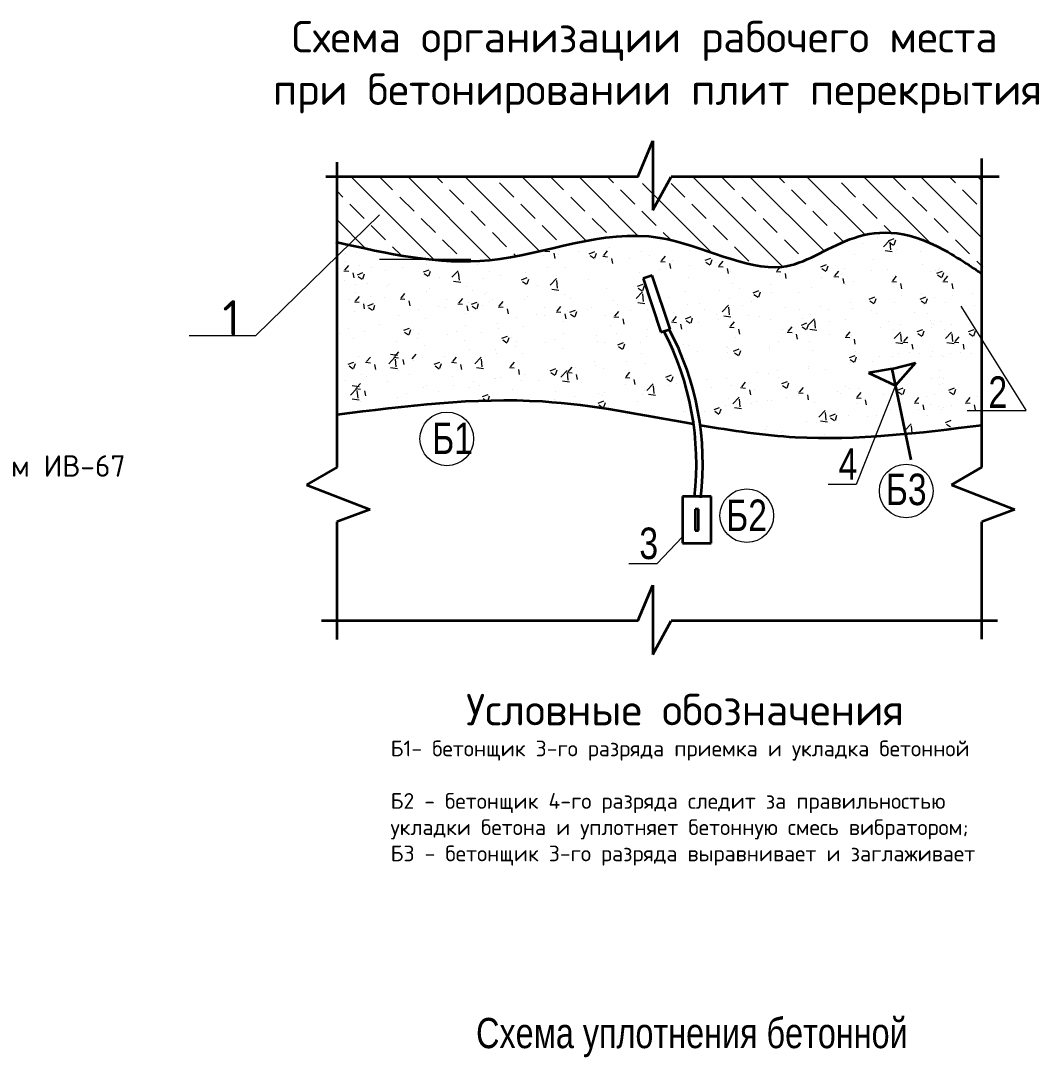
# Model space of a CAD drawing. Header units: millimetres. Extents: x 5763 to 12018931, y 39842 to 3600577.
# Drawn here: x 660380 to 700281, y 364434 to 405571 of the extents above; entities that cross this region are included whole.
import ezdxf

# ---------------------------------------------------------------- set-up
doc = ezdxf.new("R2010")
doc.units = ezdxf.units.MM
doc.layers.add('1serv', color=7, linetype='Continuous')
doc.layers.add('текст на ТК', color=7, linetype='Continuous', lineweight=20)
doc.styles.add('ISOCPEUR', font='isocpeur.ttf')
doc.styles.add('TXT0', font='txt', dxfattribs={"width": 0.8})

msp = doc.modelspace()

# ---------------------------------------------------------------- linework, layer by layer
at = {"color": 0, "lineweight": 35}
for p, q in [((684863.80486, 399375.98382), (685467.79881, 400797.63922)), ((685467.79881, 400797.63922), (685467.79881, 398051.40933)), ((672933.69137, 387858.26911), (672933.69137, 399953.98805)), ((698522.24885, 387858.26911), (698522.24885, 400103.76439)), ((684863.80486, 399375.98382), (672485.63276, 399375.98382)), ((685467.79881, 398051.40933), (686186.66246, 399375.98382)), ((699209.2028, 399375.98382), (686186.66246, 399375.98382)), ((685439.56407, 395455.71747), (685078.38377, 395335.31427)), ((685078.38377, 395335.31427), (685784.94453, 393215.80395)), ((686146.12484, 393336.20716), (685439.56407, 395455.71747)), ((685784.94453, 393215.80395), (686146.12484, 393336.20716)), ((694957.61462, 391754.401), (694016.54891, 391598.88782)), ((694957.61462, 391754.401), (695881.4415, 391991.74654)), ((695716.0543, 388150.00201), (694957.61462, 391754.401)), ((695881.4415, 391991.74654), (695097.56502, 391090.0592)), ((694016.54891, 391598.88782), (695097.56502, 391090.0592)), ((672933.69137, 387858.26911), (671721.72075, 387147.52377)), ((698522.24885, 387858.26911), (697310.27823, 387147.52377)), ((671721.72075, 387147.52377), (674244.26712, 386172.50102)), ((697310.27823, 387147.52377), (699832.8246, 386172.50102)), ((687782.84015, 386689.10589), (686640.94027, 386689.10589)), ((686640.94027, 386689.10589), (686640.94027, 384835.21141)), ((687782.84015, 384835.21141), (687782.84015, 386689.10589)), ((674244.26712, 386172.50102), (672930.0264, 385685.95484)), ((687279.26015, 386185.52589), (687144.52027, 386185.52589)), ((687144.52027, 386185.52589), (687144.52027, 385338.79141)), ((687279.26015, 385338.79141), (687279.26015, 386185.52589)), ((699832.8246, 386172.50102), (698518.58388, 385685.95484)), ((672933.69137, 381009.37097), (672933.69137, 385687.31165)), ((698522.24885, 381026.33464), (698522.24885, 385687.31165)), ((687144.52027, 385338.79141), (687279.26015, 385338.79141)), ((686640.94027, 384835.21141), (687782.84015, 384835.21141)), ((684863.80486, 381748.66029), (685467.79881, 383170.31569)), ((685467.79881, 383170.31569), (685467.79881, 380424.0858)), ((684863.80486, 381748.66029), (672313.57395, 381748.66029)), ((685467.79881, 380424.0858), (686186.66246, 381748.66029)), ((699145.35708, 381748.66029), (686186.66246, 381748.66029))]:
    msp.add_line(p, q, dxfattribs=at)
for centre, radius, start, end in [((676255.43113, 388015.66364), 11189.84499, 352.946197943, 28.313858796), ((675829.58857, 388002.66467), 11359.26477, 353.274594503, 27.543872054)]:
    msp.add_arc(centre, radius, start, end, dxfattribs=at)
for points, knots in [([(672882.38179, 396794.79794), (674922.66179, 396331.31977), (679227.37496, 395353.44392), (685048.7311, 398103.44397), (691420.31375, 394289.07967), (694040.3902, 398739.91849), (698463.69202, 395551.56313), (698522.24885, 395541.45999)], [0, 0, 0, 0, 3658.5913542953, 7719.1298982976, 10686.4797242927, 14551.0991077453, 15345.1369222005, 15345.1369222005, 15345.1369222005, 15345.1369222005]), ([(672933.69137, 389941.18868), (675655.01374, 390289.51241), (680399.01189, 390896.73451), (685082.85826, 389923.5389), (687082.27575, 389570.46368)], [0, 0, 0, 0, 32.4122202127, 56.5032332157, 56.5032332157, 56.5032332157, 56.5032332157]), ([(687342.87695, 389524.82584), (688597.54845, 389307.07639), (692302.90127, 388754.0836), (696047.07328, 389215.92739), (698522.24885, 389521.2404)], [57.5498371692, 57.5498371692, 57.5498371692, 57.5498371692, 72.6656349091, 102.1489744054, 102.1489744054, 102.1489744054, 102.1489744054])]:
    msp.add_open_spline(points, degree=3, knots=knots, dxfattribs=at)
at = {"layer": 'текст на ТК', "color": 0, "linetype": 'Continuous'}
for p, q in [((676781.89665, 396083.55006), (673489.46289, 399375.98382)), ((675138.54904, 398857.46751), (674620.03272, 399375.98382)), ((679052.1551, 396074.4303), (675750.60158, 399375.98382)), ((677117.04539, 399140.10984), (676881.17141, 399375.98382)), ((680967.23251, 396420.49158), (678011.74027, 399375.98382)), ((679943.46875, 398574.82517), (679378.18408, 399140.10984)), ((682814.97817, 396833.8846), (680272.87896, 399375.98382)), ((681921.9651, 398857.46751), (681403.44879, 399375.98382)), ((684869.4085, 397040.59296), (682534.01764, 399375.98382)), ((683900.46145, 399140.10984), (683664.58748, 399375.98382)), ((687780.67317, 396390.46698), (685056.09263, 399115.04753)), ((686726.88481, 398574.82517), (686186.66246, 399115.04753)), ((690624.37423, 395807.90461), (687056.29502, 399375.98382)), ((688705.38117, 398857.46751), (688186.86485, 399375.98382)), ((692274.55114, 396418.86639), (689317.43371, 399375.98382)), ((690683.87752, 399140.10984), (690448.00354, 399375.98382)), ((693884.31964, 397070.23658), (691578.5724, 399375.98382)), ((693510.30088, 398574.82517), (692945.01621, 399140.10984)), ((696439.07821, 396776.6167), (693839.71109, 399375.98382)), ((695488.79723, 398857.46751), (694970.28092, 399375.98382)), ((698559.50937, 396917.32422), (696100.84978, 399375.98382)), ((697467.29359, 399140.10984), (697231.41961, 399375.98382)), ((698559.50937, 399178.46291), (698361.98846, 399375.98382)), ((673160.05268, 398574.82517), (672933.69137, 398801.18649)), ((677964.9724, 398292.18284), (677399.68772, 398857.46751)), ((684748.38846, 398292.18284), (684183.10379, 398857.46751)), ((691531.80453, 398292.18284), (690966.51986, 398857.46751)), ((698315.22059, 398292.18284), (697749.93592, 398857.46751)), ((674007.97969, 397726.89816), (673442.69502, 398292.18284)), ((675986.47604, 398009.5405), (675421.19137, 398574.82517)), ((680791.39576, 397726.89816), (680226.11108, 398292.18284)), ((682769.89211, 398009.5405), (682204.60744, 398574.82517)), ((687574.81182, 397726.89816), (687009.52715, 398292.18284)), ((689553.30818, 398009.5405), (688988.0235, 398574.82517)), ((694358.22789, 397726.89816), (693792.94322, 398292.18284)), ((696336.72424, 398009.5405), (695771.43957, 398574.82517)), ((669712.92309, 393079.91911), (674611.15525, 397871.52118)), ((678812.8994, 397444.25583), (678247.61473, 398009.5405)), ((685596.31547, 397444.25583), (685031.0308, 398009.5405)), ((692379.73154, 397444.25583), (691814.44686, 398009.5405)), ((674067.26264, 396537.04538), (672933.69137, 397670.61665)), ((674855.9067, 396878.97116), (674290.62203, 397444.25583)), ((676834.40305, 397161.61349), (676269.11838, 397726.89816)), ((681639.32277, 396878.97116), (681074.03809, 397444.25583)), ((683617.81912, 397161.61349), (683052.53445, 397726.89816)), ((688422.73883, 396878.97116), (687857.45416, 397444.25583)), ((690401.23518, 397161.61349), (689835.95051, 397726.89816)), ((694926.95639, 397158.16967), (694640.87023, 397444.25583)), ((697184.65125, 397161.61349), (696619.36658, 397726.89816)), ((679660.82641, 396596.32882), (679095.54174, 397161.61349)), ((686157.53585, 396883.03544), (685878.95781, 397161.61349)), ((693038.39041, 396785.59696), (692662.37387, 397161.61349)), ((675473.19741, 396261.68045), (675138.54904, 396596.32882)), ((677682.33006, 396313.68648), (677117.04539, 396878.97116)), ((683739.23433, 396576.93668), (683739.23433, 396576.93668)), ((685758.76382, 396842.81278), (685758.76382, 396842.81278)), ((689270.66584, 396031.04415), (688705.38117, 396596.32882)), ((691249.16219, 396313.68648), (690683.87752, 396878.97116)), ((692979.80372, 396643.0069), (692979.80372, 396643.0069)), ((693780.32365, 396748.39735), (693780.32365, 396748.39735)), ((694378.80297, 396953.22088), (694378.80297, 396953.22088)), ((694612.57992, 396601.90839), (694861.64653, 396861.48932)), ((694819.92031, 396839.58252), (695043.82088, 396925.52989)), ((694850.44413, 396769.8032), (695009.50658, 396662.51422)), ((694911.90878, 396483.74113), (694876.57966, 396787.42906)), ((694991.40726, 396907.83953), (694991.40726, 396907.83953)), ((695038.5983, 396677.15357), (695103.43654, 396870.38977)), ((696085.82077, 396881.09885), (696085.82077, 396881.09885)), ((698032.57826, 396313.68648), (697467.29359, 396878.97116)), ((673264.64263, 396331.97604), (673264.64263, 396331.97604)), ((673722.4721, 396367.09054), (673722.4721, 396367.09054)), ((680034.80942, 396222.34582), (679943.46875, 396313.68648)), ((681119.2565, 396262.16934), (681119.2565, 396262.16934)), ((681178.39183, 396422.95805), (681369.52571, 396406.236)), ((681220.3503, 396449.51309), (681258.71973, 396495.24)), ((681583.61836, 396140.31469), (681546.64579, 396340.75734)), ((681727.63079, 396312.10405), (681727.63079, 396312.10405)), ((682528.15072, 396417.4945), (682528.15072, 396417.4945)), ((682826.2743, 396190.04732), (682826.2743, 396190.04732)), ((682941.98872, 396320.42046), (683165.88929, 396406.36784)), ((682972.52733, 396250.63856), (683131.58978, 396143.34959)), ((683160.68146, 396157.98322), (683225.5197, 396351.21941)), ((683471.99838, 396222.29348), (683663.13226, 396205.57143)), ((683513.96419, 396248.84798), (683668.12393, 396432.5684)), ((685012.98924, 396415.88754), (685012.98924, 396415.88754)), ((685316.25456, 396234.87715), (685316.25456, 396234.87715)), ((685807.57808, 396048.18286), (685961.73782, 396231.90328)), ((686931.45036, 396439.59153), (686931.45036, 396439.59153)), ((687537.5511, 396064.31723), (687761.45167, 396150.26461)), ((693471.31692, 396284.46293), (693471.31692, 396284.46293)), ((694677.1678, 396451.06107), (694961.56364, 396406.95295)), ((695113.1505, 396509.61721), (695113.1505, 396509.61721)), ((696070.19869, 396428.55912), (696070.19869, 396428.55912)), ((673024.24381, 395751.8022), (673024.24381, 395751.8022)), ((673245.79175, 395677.1634), (673399.95149, 395860.88382)), ((673251.49107, 396004.01205), (673251.49107, 396004.01205)), ((673824.76374, 395857.19265), (673824.76374, 395857.19265)), ((674282.00399, 395781.39532), (674282.00399, 395781.39532)), ((675521.23699, 395771.67986), (675521.23699, 395771.67986)), ((676501.22935, 395881.36704), (676501.22935, 395881.36704)), ((677974.50998, 396021.50656), (677964.9724, 396031.04415)), ((678497.0177, 395886.78577), (678497.0177, 395886.78577)), ((679708.10131, 396046.22795), (679708.10131, 396046.22795)), ((681283.24458, 395775.67393), (681283.24458, 395775.67393)), ((682013.5604, 395769.96867), (682013.5604, 395769.96867)), ((683148.11691, 396095.78073), (683148.11691, 396095.78073)), ((683674.42098, 396009.72287), (683674.42098, 396009.72287)), ((683877.2218, 395939.63448), (683840.24923, 396140.07713)), ((684533.2921, 396117.9253), (684533.2921, 396117.9253)), ((685765.60494, 396021.62891), (685956.73882, 396004.90686)), ((686170.82523, 395738.95427), (686133.85266, 395939.39692)), ((686240.3099, 396045.80327), (686240.3099, 396045.80327)), ((686929.14122, 395846.42207), (686929.14122, 395846.42207)), ((687568.08272, 395994.53754), (687727.14517, 395887.24856)), ((687756.23642, 395901.88448), (687821.07466, 396095.12068)), ((687947.32769, 395973.68125), (687947.32769, 395973.68125)), ((688059.21149, 395820.96433), (688250.34537, 395804.24229)), ((688101.19197, 395847.51774), (688255.35171, 396031.23816)), ((688464.42866, 395538.27406), (688427.45609, 395738.71671)), ((690394.80586, 395646.85263), (690523.78146, 395800.55976)), ((691361.36329, 395829.43721), (691361.36329, 395829.43721)), ((691810.45634, 396044.70873), (691810.45634, 396044.70873)), ((692133.11347, 395808.214), (692357.01404, 395894.16138)), ((692163.63812, 395738.43651), (692322.70056, 395631.14753)), ((692340.45403, 395788.3455), (692340.45403, 395788.3455)), ((692351.79139, 395645.78575), (692416.62963, 395839.02195)), ((693068.38109, 395757.31518), (693068.38109, 395757.31518)), ((694205.32636, 396108.45231), (694205.32636, 396108.45231)), ((696169.7106, 395912.49228), (696169.7106, 395912.49228)), ((698202.77756, 395912.49228), (698202.77756, 395912.49228)), ((698559.50937, 395786.75537), (698315.22059, 396031.04415)), ((673203.84045, 395650.60982), (673394.97433, 395633.88777)), ((673609.05448, 395367.99358), (673572.08192, 395568.43623)), ((673737.34721, 395489.31365), (673961.24778, 395575.26103)), ((673767.88748, 395419.53542), (673926.94993, 395312.24644)), ((673925.72624, 395574.47688), (673925.72624, 395574.47688)), ((673956.03982, 395326.87781), (674020.87805, 395520.11401)), ((674859.39577, 395656.21276), (674859.39577, 395656.21276)), ((676358.04662, 395605.16469), (676581.94719, 395691.11207)), ((676388.58606, 395535.38462), (676547.64851, 395428.09565)), ((676576.73929, 395442.72815), (676641.57753, 395635.96434)), ((676989.2694, 395366.99346), (676989.2694, 395366.99346)), ((677488.39656, 395390.9256), (677737.46318, 395650.50654)), ((677787.72259, 395272.76324), (677752.39347, 395576.45117)), ((677789.78933, 395472.3839), (677789.78933, 395472.3839)), ((678756.53103, 395340.10001), (678756.53103, 395340.10001)), ((679000.87294, 395631.82609), (679000.87294, 395631.82609)), ((679418.37225, 395455.56712), (679418.37225, 395455.56712)), ((680255.18188, 395289.05194), (680479.08245, 395374.99932)), ((680398.36461, 395565.25429), (680398.36461, 395565.25429)), ((681385.53182, 395074.81286), (681634.59843, 395334.39379)), ((684917.53767, 395581.58944), (684917.53767, 395581.58944)), ((685718.0576, 395686.97989), (685718.0576, 395686.97989)), ((686892.56639, 395375.08587), (686892.56639, 395375.08587)), ((688553.42696, 395614.84007), (688553.42696, 395614.84007)), ((690352.81805, 395620.29976), (690543.95193, 395603.57771)), ((690475.58171, 395468.23869), (690475.58171, 395468.23869)), ((690758.0321, 395337.59385), (690721.05953, 395538.0365)), ((692138.57758, 395381.78355), (692138.57758, 395381.78355)), ((692646.4246, 395419.63519), (692837.55848, 395402.91314)), ((692688.41975, 395446.18751), (692842.57949, 395629.90793)), ((692939.0975, 395487.174), (692939.0975, 395487.174)), ((693051.63553, 395136.91364), (693014.66296, 395337.35629)), ((694150.18112, 395646.61618), (694150.18112, 395646.61618)), ((694775.39889, 395685.19316), (694775.39889, 395685.19316)), ((694971.55159, 395406.33625), (694971.55159, 395406.33625)), ((694982.03364, 395245.52239), (695136.19338, 395429.24281)), ((695074.26653, 395445.11155), (695074.26653, 395445.11155)), ((696482.41668, 395613.07114), (696482.41668, 395613.07114)), ((696689.46232, 395649.82593), (696689.46232, 395649.82593)), ((696728.67584, 395552.11077), (696952.57641, 395638.05815)), ((696759.19351, 395482.33549), (696918.25596, 395375.04651)), ((696808.46585, 395685.19316), (696808.46585, 395685.19316)), ((696836.42392, 395726.44306), (696836.42392, 395726.44306)), ((696947.34636, 395389.68702), (697012.18459, 395582.92322)), ((697004.61855, 395406.33625), (697004.61855, 395406.33625)), ((697015.1006, 395245.52239), (697169.26034, 395429.24281)), ((697107.33349, 395445.11155), (697107.33349, 395445.11155)), ((673225.75866, 395267.47038), (673225.75866, 395267.47038)), ((673681.17667, 395100.34581), (673681.17667, 395100.34581)), ((674139.00614, 395135.46031), (674139.00614, 395135.46031)), ((674892.40144, 395016.37254), (674892.40144, 395016.37254)), ((674969.73992, 395101.11736), (674969.73992, 395101.11736)), ((676599.41923, 394944.25052), (676599.41923, 394944.25052)), ((677552.97704, 395240.10788), (677837.37288, 395195.99975)), ((678077.54118, 395021.57576), (678077.54118, 395021.57576)), ((680285.72131, 395219.27188), (680444.78376, 395111.9829)), ((680473.87455, 395126.6154), (680538.71278, 395319.8516)), ((680886.40465, 395050.88071), (680886.40465, 395050.88071)), ((681450.1123, 394923.99513), (681734.50814, 394879.887)), ((681684.85785, 394956.65049), (681649.52872, 395260.33842)), ((681686.92458, 395156.27116), (681686.92458, 395156.27116)), ((682898.00819, 395315.71334), (682898.00819, 395315.71334)), ((683635.53701, 394945.21721), (683635.53701, 394945.21721)), ((684850.74425, 395032.94871), (685074.64482, 395118.89609)), ((684881.27671, 394963.17085), (685040.33916, 394855.88187)), ((685069.42951, 394870.51667), (685134.26775, 395063.75286)), ((688610.70938, 395148.13188), (688610.70938, 395148.13188)), ((688907.96448, 394956.46527), (688907.96448, 394956.46527)), ((690119.0481, 395115.90745), (690119.0481, 395115.90745)), ((691771.57237, 394980.20307), (691771.57237, 394980.20307)), ((693106.67926, 395086.22944), (693106.67926, 395086.22944)), ((693432.43294, 395219.95727), (693432.43294, 395219.95727)), ((694940.03116, 395218.97062), (695131.16504, 395202.24857)), ((695345.23896, 394936.23344), (695308.26639, 395136.67608)), ((696973.09812, 395218.97062), (697164.232, 395202.24857)), ((697378.30592, 394936.23344), (697341.33336, 395136.67608)), ((673440.77785, 394520.17198), (673440.77785, 394520.17198)), ((673662.32579, 394445.53318), (673816.48553, 394629.2536)), ((673668.02511, 394772.38182), (673668.02511, 394772.38182)), ((674241.29778, 394625.56243), (674241.29778, 394625.56243)), ((674820.5118, 394591.7071), (674820.5118, 394591.7071)), ((675431.33957, 394534.42776), (675622.47345, 394517.70572)), ((675473.29821, 394560.98081), (675627.45794, 394744.70123)), ((675566.6366, 394586.83737), (675566.6366, 394586.83737)), ((676462.34538, 394816.86138), (676462.34538, 394816.86138)), ((677273.6544, 394514.71535), (677273.6544, 394514.71535)), ((677766.9121, 394360.31569), (677921.07183, 394544.03611)), ((678306.43703, 394872.1285), (678306.43703, 394872.1285)), ((678789.53669, 394700.2598), (678789.53669, 394700.2598)), ((678866.87517, 394785.00461), (678866.87517, 394785.00461)), ((679118.95713, 394503.9242), (679118.95713, 394503.9242)), ((680359.48064, 394500.74863), (680359.48064, 394500.74863)), ((680496.55449, 394628.13777), (680496.55449, 394628.13777)), ((681974.67643, 394705.46301), (681974.67643, 394705.46301)), ((682203.57229, 394556.01575), (682203.57229, 394556.01575)), ((684798.2814, 394545.52097), (685047.34802, 394805.1019)), ((684880.96472, 394507.91827), (684880.96472, 394507.91827)), ((685097.60796, 394427.35936), (685062.27883, 394731.04729)), ((686087.91507, 394585.19872), (686087.91507, 394585.19872)), ((686745.83705, 394828.02507), (686745.83705, 394828.02507)), ((688107.44455, 394851.07482), (688107.44455, 394851.07482)), ((688514.54299, 394550.33441), (688514.54299, 394550.33441)), ((689446.30663, 394776.84549), (689670.2072, 394862.79286)), ((690156.37657, 394775.48869), (690156.37657, 394775.48869)), ((691241.80693, 394766.12263), (691241.80693, 394766.12263)), ((694041.869, 394520.74226), (694265.76957, 394606.68963)), ((694260.53944, 394358.3192), (694325.37768, 394551.5554)), ((695328.48446, 394651.26894), (695328.48446, 394651.26894)), ((696074.93596, 394520.74226), (696298.83653, 394606.68963)), ((696129.00438, 394756.65938), (696129.00438, 394756.65938)), ((696293.60641, 394358.3192), (696358.44465, 394551.5554)), ((696650.57835, 394585.32027), (696650.57835, 394585.32027)), ((697361.55142, 394651.26894), (697361.55142, 394651.26894)), ((698162.07135, 394756.65938), (698162.07135, 394756.65938)), ((673620.37449, 394418.97959), (673811.50837, 394402.25754)), ((674025.58852, 394136.36336), (673988.61596, 394336.806)), ((674153.88125, 394257.68343), (674377.78182, 394343.6308)), ((674184.42152, 394187.90519), (674343.48397, 394080.61621)), ((674342.26028, 394342.84665), (674342.26028, 394342.84665)), ((674372.57386, 394095.24758), (674437.41209, 394288.48378)), ((675836.55048, 394251.7959), (675799.57792, 394452.23854)), ((676148.04326, 394105.77011), (676148.04326, 394105.77011)), ((676948.56318, 394211.16056), (676948.56318, 394211.16056)), ((677254.08481, 394183.8174), (677254.08481, 394183.8174)), ((677724.94613, 394333.76319), (677916.08001, 394317.04114)), ((678130.15392, 394051.11569), (678093.18135, 394251.55833)), ((678159.6468, 394370.60274), (678159.6468, 394370.60274)), ((678266.80215, 394317.69294), (678490.70272, 394403.64032)), ((678297.33544, 394247.91691), (678456.39789, 394140.62793)), ((678485.48735, 394155.2616), (678550.32559, 394348.49779)), ((678717.64705, 394275.59435), (678717.64705, 394275.59435)), ((678980.6722, 394442.59333), (678980.6722, 394442.59333)), ((679328.47483, 394218.31502), (679519.60871, 394201.59297)), ((679370.43346, 394244.86806), (679524.5932, 394428.58848)), ((679463.77186, 394270.72463), (679463.77186, 394270.72463)), ((679733.68574, 393935.68315), (679696.71317, 394136.12579)), ((681170.78965, 394198.6026), (681170.78965, 394198.6026)), ((681664.04735, 394044.20294), (681818.20709, 394227.92336)), ((682163.93741, 394001.5802), (682387.83798, 394087.52757)), ((682877.80745, 394126.48058), (682877.80745, 394126.48058)), ((683016.09239, 394187.81146), (683016.09239, 394187.81146)), ((683910.59008, 394483.89373), (683910.59008, 394483.89373)), ((684076.31153, 394320.36609), (684076.31153, 394320.36609)), ((684862.86237, 394394.6976), (685147.25821, 394350.58948)), ((684876.83146, 394425.75654), (684876.83146, 394425.75654)), ((685238.48662, 394105.86583), (685238.48662, 394105.86583)), ((686853.68242, 394310.58021), (686853.68242, 394310.58021)), ((687324.62568, 394339.64968), (687324.62568, 394339.64968)), ((687512.06227, 394125.90902), (687512.06227, 394125.90902)), ((688211.03099, 394016.22908), (688460.0976, 394275.81001)), ((688510.35806, 393898.06823), (688475.02894, 394201.75616)), ((689031.64348, 394267.52766), (689031.64348, 394267.52766)), ((689376.9346, 394446.01582), (689376.9346, 394446.01582)), ((690738.66128, 394195.40564), (690738.66128, 394195.40564)), ((691297.35144, 394120.56021), (691297.35144, 394120.56021)), ((692097.87136, 394225.95065), (692097.87136, 394225.95065)), ((692445.67907, 394123.28362), (692445.67907, 394123.28362)), ((693308.95498, 394385.39284), (693308.95498, 394385.39284)), ((693393.54897, 394155.45161), (693393.54897, 394155.45161)), ((694072.3875, 394450.9688), (694231.44994, 394343.67982)), ((695035.38256, 394380.60588), (695035.38256, 394380.60588)), ((696105.45446, 394450.9688), (696264.51691, 394343.67982)), ((696192.79671, 394287.27127), (696192.79671, 394287.27127)), ((697068.44952, 394380.60588), (697068.44952, 394380.60588)), ((697689.86439, 394245.77404), (700260.99567, 390108.75263)), ((698225.86367, 394287.27127), (698225.86367, 394287.27127)), ((673642.2927, 394035.84015), (673642.2927, 394035.84015)), ((675389.21248, 393863.71059), (675389.21248, 393863.71059)), ((676423.46141, 393752.35571), (676423.46141, 393752.35571)), ((678038.65721, 393957.0701), (678038.65721, 393957.0701)), ((680045.17851, 393789.65736), (680045.17851, 393789.65736)), ((680845.69844, 393895.04781), (680845.69844, 393895.04781)), ((681151.22006, 393867.70465), (681151.22006, 393867.70465)), ((681622.08138, 394017.65044), (681813.21526, 394000.9284)), ((682027.28917, 393735.00294), (681990.3166, 393935.44558)), ((682056.78205, 394054.48999), (682056.78205, 394054.48999)), ((682194.47069, 393931.80416), (682353.53314, 393824.51519)), ((682382.6226, 393839.14885), (682447.46084, 394032.38505)), ((683596.65304, 393880.71155), (683596.65304, 393880.71155)), ((683915.68794, 393816.98587), (684106.82182, 393800.26382)), ((683957.66124, 393843.53782), (684111.82098, 394027.25824)), ((684320.8926, 393534.32273), (684283.92004, 393734.76538)), ((684584.82525, 394054.35856), (684584.82525, 394054.35856)), ((686251.27513, 393642.87271), (686405.43487, 393826.59313)), ((686291.84305, 393982.23654), (686291.84305, 393982.23654)), ((686759.49978, 393745.47697), (686983.40035, 393831.42434)), ((686790.02609, 393675.70314), (686949.08854, 393568.41416)), ((686978.17757, 393583.05012), (687043.01581, 393776.28631)), ((687998.86084, 393910.11451), (687998.86084, 393910.11451)), ((688066.73834, 393695.24192), (688066.73834, 393695.24192)), ((688275.61244, 393865.40008), (688560.00828, 393821.29195)), ((689277.82195, 393854.68411), (689277.82195, 393854.68411)), ((689705.87864, 393837.99249), (689705.87864, 393837.99249)), ((690117.4926, 393710.98302), (690117.4926, 393710.98302)), ((691412.89644, 393765.87047), (691412.89644, 393765.87047)), ((691623.78057, 393486.93719), (691872.84719, 393746.51813)), ((691732.6884, 393915.69741), (691732.6884, 393915.69741)), ((693119.91424, 393693.74845), (693119.91424, 393693.74845)), ((694152.69687, 394051.16159), (694152.69687, 394051.16159)), ((694327.92438, 393967.16446), (694327.92438, 393967.16446)), ((695859.71467, 393979.03957), (695859.71467, 393979.03957)), ((696360.99134, 393967.16446), (696360.99134, 393967.16446)), ((697892.78163, 393979.03957), (697892.78163, 393979.03957)), ((673400.07164, 393364.33908), (673400.07164, 393364.33908)), ((674611.15525, 393523.78126), (674611.15525, 393523.78126)), ((675579.99531, 393286.32443), (675803.89588, 393372.2718)), ((675798.68044, 393123.89378), (675863.51868, 393317.12998)), ((675963.23252, 393318.80966), (675963.23252, 393318.80966)), ((678020.31003, 393481.70134), (678020.31003, 393481.70134)), ((679286.34773, 393547.59784), (679286.34773, 393547.59784)), ((679337.95014, 393375.25549), (679337.95014, 393375.25549)), ((680320.59667, 393436.24297), (680320.59667, 393436.24297)), ((681935.79246, 393640.95735), (681935.79246, 393640.95735)), ((683782.31761, 393485.6954), (683782.31761, 393485.6954)), ((685246.68893, 393323.97538), (685246.68893, 393323.97538)), ((686209.2945, 393616.3213), (686400.42838, 393599.59925)), ((686614.49604, 393333.64252), (686577.52347, 393534.08517)), ((687266.21841, 393589.85148), (687266.21841, 393589.85148)), ((688475.65902, 393485.82875), (688475.65902, 393485.82875)), ((688502.90105, 393415.65673), (688694.03493, 393398.93468)), ((688544.88902, 393442.20759), (688699.04876, 393625.92801)), ((688908.09947, 393132.96231), (688871.1269, 393333.40496)), ((690598.17972, 393326.95085), (690598.17972, 393326.95085)), ((690838.50291, 393241.54247), (690992.66265, 393425.26289)), ((691355.06216, 393489.37374), (691578.96273, 393575.32112)), ((691385.58148, 393419.60211), (691544.64393, 393312.31314)), ((691573.73253, 393326.95138), (691638.57077, 393520.18758)), ((691688.36251, 393336.10255), (691972.75835, 393291.99443)), ((691923.10817, 393368.7771), (691887.77905, 393672.46503)), ((692463.05205, 393647.05766), (692463.05205, 393647.05766)), ((694487.25832, 393390.04559), (694487.25832, 393390.04559)), ((694826.93204, 393621.62642), (694826.93204, 393621.62642)), ((694996.49859, 393316.10022), (694996.49859, 393316.10022)), ((695287.77824, 393495.43604), (695287.77824, 393495.43604)), ((695950.62453, 393233.27051), (696174.5251, 393319.21789)), ((696169.2875, 393070.85265), (696234.12574, 393264.08885)), ((696498.86186, 393654.87822), (696498.86186, 393654.87822)), ((696520.32528, 393390.04559), (696520.32528, 393390.04559)), ((696533.94983, 393549.5044), (696533.94983, 393549.5044)), ((696611.69438, 393520.81461), (696611.69438, 393520.81461)), ((696859.999, 393621.62642), (696859.999, 393621.62642)), ((697029.56555, 393316.10022), (697029.56555, 393316.10022)), ((697320.84521, 393495.43604), (697320.84521, 393495.43604)), ((697983.69149, 393233.27051), (698207.59206, 393319.21789)), ((698202.35446, 393070.85265), (698267.1927, 393264.08885)), ((667059.65946, 393079.91911), (669712.92309, 393079.91911)), ((673031.83839, 393146.94096), (673031.83839, 393146.94096)), ((673603.40873, 392971.33449), (673603.40873, 392971.33449)), ((674006.98162, 393227.49103), (674006.98162, 393227.49103)), ((675610.52942, 393216.55022), (675769.59187, 393109.26125)), ((676107.33704, 392949.93721), (676107.33704, 392949.93721)), ((676155.4377, 393161.59453), (676155.4377, 393161.59453)), ((677318.42066, 393109.37939), (677318.42066, 393109.37939)), ((677670.25031, 393246.68764), (677670.25031, 393246.68764)), ((677999.77324, 392892.56444), (677999.77324, 392892.56444)), ((678678.76308, 393211.08869), (678678.76308, 393211.08869)), ((679477.13056, 392970.21168), (679701.03113, 393056.15906)), ((679507.66468, 392900.43748), (679666.72713, 392793.1485)), ((679695.81569, 392807.78103), (679760.65393, 393001.01723)), ((679860.36777, 393002.69691), (679860.36777, 393002.69691)), ((681567.38557, 392930.57489), (681567.38557, 392930.57489)), ((681917.44528, 393165.58859), (681917.44528, 393165.58859)), ((683235.08539, 393059.14274), (683235.08539, 393059.14274)), ((683274.40337, 392858.45287), (683274.40337, 392858.45287)), ((684035.60532, 393164.53319), (684035.60532, 393164.53319)), ((685199.60265, 393041.36016), (685199.60265, 393041.36016)), ((686814.79845, 393246.07455), (686814.79845, 393246.07455)), ((688733.30739, 393006.84404), (688733.30739, 393006.84404)), ((690456.12529, 392859.33686), (690456.12529, 392859.33686)), ((690796.50761, 393214.99216), (690987.64149, 393198.27011)), ((691201.7029, 392932.2821), (691164.73034, 393132.72475)), ((691256.64522, 392964.72731), (691256.64522, 392964.72731)), ((692467.72883, 393124.16949), (692467.72883, 393124.16949)), ((693090.11416, 393014.32758), (693281.24804, 392997.60554)), ((693132.1168, 393040.87735), (693286.27654, 393224.59777)), ((693354.665, 393090.94595), (693354.665, 393090.94595)), ((693495.30634, 392731.60189), (693458.33377, 392932.04454)), ((695036.53016, 392957.64531), (695285.59677, 393217.22624)), ((695335.85828, 392839.48597), (695300.52916, 393143.1739)), ((695425.73069, 392840.21224), (695579.89043, 393023.93266)), ((695981.13687, 393163.50109), (696140.19932, 393056.21211)), ((697069.59712, 392957.64531), (697318.66374, 393217.22624)), ((697368.92525, 392839.48597), (697333.59612, 393143.1739)), ((697458.79766, 392840.21224), (697612.95739, 393023.93266)), ((698014.20384, 393163.50109), (698173.26629, 393056.21211)), ((675306.81712, 392844.54676), (675306.81712, 392844.54676)), ((676384.57744, 392687.85005), (676384.57744, 392687.85005)), ((678187.70062, 392525.37497), (678187.70062, 392525.37497)), ((679203.95237, 392528.43401), (679203.95237, 392528.43401)), ((680004.4723, 392633.82446), (680004.4723, 392633.82446)), ((680052.57295, 392845.48178), (680052.57295, 392845.48178)), ((681215.55591, 392793.26664), (681215.55591, 392793.26664)), ((681896.90849, 392576.45169), (681896.90849, 392576.45169)), ((683557.76907, 392816.20589), (683557.76907, 392816.20589)), ((684072.69294, 392714.10845), (684296.59351, 392800.05583)), ((684103.22007, 392644.33645), (684262.28252, 392537.04747)), ((684291.37066, 392551.6823), (684356.2089, 392744.9185)), ((684981.42116, 392786.33084), (684981.42116, 392786.33084)), ((686688.43896, 392714.20882), (686688.43896, 392714.20882)), ((686868.43507, 392686.73723), (686868.43507, 392686.73723)), ((688395.45676, 392642.0868), (688395.45676, 392642.0868)), ((688436.59581, 392593.46076), (688436.59581, 392593.46076)), ((688668.25531, 392458.00522), (688892.15588, 392543.9526)), ((688886.92562, 392295.58357), (688951.76386, 392488.81976)), ((690078.60863, 392646.47736), (690078.60863, 392646.47736)), ((690102.47456, 392569.96478), (690102.47456, 392569.96478)), ((691693.80443, 392851.19175), (691693.80443, 392851.19175)), ((691809.49236, 392497.84275), (691809.49236, 392497.84275)), ((695101.11259, 392806.80503), (695385.50843, 392762.6969)), ((695383.72072, 392813.66301), (695574.8546, 392796.94096)), ((695788.90977, 392530.92169), (695751.9372, 392731.36433)), ((696572.81041, 392456.30894), (696572.81041, 392456.30894)), ((697134.17955, 392806.80503), (697418.57539, 392762.6969)), ((697416.78768, 392813.66301), (697607.92156, 392796.94096)), ((697821.97673, 392530.92169), (697785.00417, 392731.36433)), ((673769.92911, 392262.55791), (673769.92911, 392262.55791)), ((674106.02284, 392040.22302), (674260.18258, 392223.94344)), ((674982.23869, 391959.84166), (675231.3053, 392219.42259)), ((675048.55694, 392338.33414), (675332.95278, 392294.22601)), ((675184.95128, 392214.33656), (675376.08515, 392197.61451)), ((675225.38533, 392146.58303), (675225.38533, 392146.58303)), ((675226.90274, 392240.88814), (675381.06247, 392424.60856)), ((675281.56346, 391841.68646), (675246.23433, 392145.37439)), ((675590.14968, 391931.73182), (675553.17711, 392132.17446)), ((675916.99526, 392155.67065), (676071.155, 392339.39107)), ((675973.33928, 392103.11573), (675973.33928, 392103.11573)), ((676322.8283, 392205.26816), (676322.8283, 392205.26816)), ((677184.42289, 392262.55791), (677184.42289, 392262.55791)), ((677520.51663, 392040.22302), (677674.67636, 392223.94344)), ((678396.73247, 391959.84166), (678645.79909, 392219.42259)), ((678639.87911, 392146.58303), (678639.87911, 392146.58303)), ((678696.05724, 391841.68646), (678660.72811, 392145.37439)), ((679241.55515, 392362.63636), (679241.55515, 392362.63636)), ((680281.7127, 392371.7373), (680281.7127, 392371.7373)), ((683138.69041, 392046.52361), (683138.69041, 392046.52361)), ((684405.46279, 392062.75203), (684405.46279, 392062.75203)), ((685003.56274, 392366.63042), (685003.56274, 392366.63042)), ((686775.91448, 392181.56889), (686775.91448, 392181.56889)), ((687225.5122, 392434.01858), (687225.5122, 392434.01858)), ((688436.77505, 392421.32309), (688436.77505, 392421.32309)), ((688698.77547, 392388.23542), (688857.83791, 392280.94645)), ((693263.81768, 392201.90199), (693487.71826, 392287.84937)), ((693294.33086, 392132.1344), (693453.39331, 392024.84542)), ((693482.48059, 392039.48484), (693547.31883, 392232.72103)), ((693516.51015, 392425.72073), (693516.51015, 392425.72073)), ((693646.03217, 392128.82224), (693646.03217, 392128.82224)), ((694195.89986, 392059.19519), (694195.89986, 392059.19519)), ((694446.5521, 392234.21269), (694446.5521, 392234.21269)), ((694957.61462, 392251.59456), (694957.61462, 392251.59456)), ((695223.52795, 392353.59871), (695223.52795, 392353.59871)), ((695657.63572, 392393.65487), (695657.63572, 392393.65487)), ((696060.77219, 392379.30199), (696060.77219, 392379.30199)), ((696479.61907, 392234.21269), (696479.61907, 392234.21269)), ((696930.54575, 392281.47669), (696930.54575, 392281.47669)), ((696990.68158, 392251.59456), (696990.68158, 392251.59456)), ((697256.59491, 392353.59871), (697256.59491, 392353.59871)), ((697690.70268, 392393.65487), (697690.70268, 392393.65487)), ((698093.83916, 392379.30199), (698093.83916, 392379.30199)), ((673375.82994, 391938.84316), (673599.73051, 392024.79054)), ((673406.36488, 391869.07079), (673565.42733, 391761.78181)), ((673564.52476, 391906.82883), (673564.52476, 391906.82883)), ((673594.515, 391776.41321), (673659.35324, 391969.64941)), ((674064.06405, 392013.67198), (674255.19793, 391996.94994)), ((674469.25933, 391731.05161), (674432.28676, 391931.49425)), ((675046.81323, 391809.03661), (675331.20907, 391764.92848)), ((675363.82274, 391702.11444), (675363.82274, 391702.11444)), ((676790.32372, 391938.84316), (677014.22429, 392024.79054)), ((676820.85866, 391869.07079), (676979.92111, 391761.78181)), ((676979.01854, 391906.82883), (676979.01854, 391906.82883)), ((677009.00878, 391776.41321), (677073.84702, 391969.64941)), ((677478.55783, 392013.67198), (677669.69171, 391996.94994)), ((677883.75311, 391731.05161), (677846.78055, 391931.49425)), ((678461.30701, 391809.03661), (678745.70285, 391764.92848)), ((679772.16439, 391813.00741), (679963.29827, 391796.28536)), ((679814.13052, 391839.55791), (679968.29025, 392023.27833)), ((680177.35655, 391530.3714), (680140.38398, 391730.81404)), ((681273.81808, 391726.4168), (681273.81808, 391726.4168)), ((681385.88609, 391682.73994), (681609.78666, 391768.68731)), ((681604.56375, 391520.31448), (681669.40199, 391713.55068)), ((681809.48206, 391430.54977), (682058.54867, 391690.13071)), ((682107.74441, 391638.89279), (682261.90414, 391822.61321)), ((682393.85925, 391797.9194), (682393.85925, 391797.9194)), ((683194.37918, 391903.30985), (683194.37918, 391903.30985)), ((683518.8851, 391751.70023), (683518.8851, 391751.70023)), ((684401.3583, 391438.22767), (684555.51803, 391621.94809)), ((685160.71868, 391976.8545), (685160.71868, 391976.8545)), ((690415.41908, 391703.50396), (690415.41908, 391703.50396)), ((691626.50269, 391862.94614), (691626.50269, 391862.94614)), ((691654.92046, 391786.68608), (691654.92046, 391786.68608)), ((692331.02753, 391739.08838), (692331.02753, 391739.08838)), ((693315.78103, 392026.44028), (693315.78103, 392026.44028)), ((696826.99742, 391677.18594), (696826.99742, 391677.18594)), ((673255.05463, 391280.42154), (673255.05463, 391280.42154)), ((673884.5545, 391521.66668), (673884.5545, 391521.66668)), ((674116.15418, 391440.78737), (674116.15418, 391440.78737)), ((674948.23245, 391267.21067), (674948.23245, 391267.21067)), ((675823.63016, 391512.90939), (675823.63016, 391512.90939)), ((677530.64796, 391440.78737), (677530.64796, 391440.78737)), ((678362.72623, 391267.21067), (678362.72623, 391267.21067)), ((679163.24616, 391372.60112), (679163.24616, 391372.60112)), ((679237.66576, 391368.66534), (679237.66576, 391368.66534)), ((679408.94575, 391406.30999), (679408.94575, 391406.30999)), ((680242.82873, 391307.23164), (680242.82873, 391307.23164)), ((680374.32977, 391532.0433), (680374.32977, 391532.0433)), ((680944.68355, 391296.54332), (680944.68355, 391296.54332)), ((681416.41406, 391612.96976), (681575.47651, 391505.68079)), ((681858.02452, 391511.94603), (681858.02452, 391511.94603)), ((681874.05708, 391279.73908), (682158.45292, 391235.63096)), ((682065.77094, 391612.34284), (682256.90482, 391595.62079)), ((682108.80735, 391312.39532), (682073.47822, 391616.08326)), ((682470.95998, 391329.69119), (682433.98741, 391530.13383)), ((682651.70135, 391224.4213), (682651.70135, 391224.4213)), ((684359.3775, 391411.67827), (684550.51138, 391394.95622)), ((684764.56341, 391129.01098), (684727.59084, 391329.45363)), ((685981.44847, 391426.63671), (686205.34904, 391512.58408)), ((686011.96945, 391356.86874), (686171.0319, 391249.57976)), ((686200.11871, 391264.21575), (686264.95695, 391457.45195)), ((687595.36967, 391332.23741), (687595.36967, 391332.23741)), ((688397.89108, 391356.81742), (688397.89108, 391356.81742)), ((688988.58608, 391036.89744), (689142.74581, 391220.61786)), ((689614.89915, 391598.11351), (689614.89915, 391598.11351)), ((690039.72466, 391581.9717), (690039.72466, 391581.9717)), ((690466.15521, 391418.98157), (690466.15521, 391418.98157)), ((690577.01084, 391170.53348), (690800.91141, 391256.48085)), ((694962.12509, 391357.07913), (694962.12509, 391357.07913)), ((696533.92644, 391391.80328), (696533.92644, 391391.80328)), ((696835.93905, 391398.30763), (696835.93905, 391398.30763)), ((696995.19205, 391357.07913), (696995.19205, 391357.07913)), ((673464.08648, 390714.88823), (673713.15309, 390974.46916)), ((673530.40472, 391093.38071), (673814.80056, 391049.27258)), ((673666.79906, 390969.38313), (673857.93294, 390952.66108)), ((673707.23312, 390901.6296), (673707.23312, 390901.6296)), ((673708.75052, 390995.93471), (673862.91026, 391179.65513)), ((673763.41124, 390596.73303), (673728.08212, 390900.42096)), ((674071.99746, 390686.77839), (674035.0249, 390887.22103)), ((676343.19675, 391001.33457), (676343.19675, 391001.33457)), ((676497.86532, 391083.37422), (676497.86532, 391083.37422)), ((676940.13457, 390842.32317), (676940.13457, 390842.32317)), ((677544.07342, 391086.20318), (677544.07342, 391086.20318)), ((678204.88312, 391011.25219), (678204.88312, 391011.25219)), ((678600.99514, 391082.07737), (678600.99514, 391082.07737)), ((679911.90092, 390939.13017), (679911.90092, 390939.13017)), ((681618.91872, 390867.00815), (681618.91872, 390867.00815)), ((683564.23665, 390801.52868), (683564.23665, 390801.52868)), ((684358.71915, 391152.29928), (684358.71915, 391152.29928)), ((685121.83471, 390912.34884), (685121.83471, 390912.34884)), ((685222.23164, 390901.25789), (685471.29826, 391160.83882)), ((685521.55745, 390783.10419), (685486.22833, 391086.79212)), ((685583.76613, 391067.40478), (685583.76613, 391067.40478)), ((686065.73695, 391080.17725), (686065.73695, 391080.17725)), ((686384.28606, 391172.79523), (686384.28606, 391172.79523)), ((686737.0305, 391117.06322), (686737.0305, 391117.06322)), ((687054.31613, 390949.20699), (687021.19428, 391128.77342)), ((687058.16685, 390928.33077), (687054.31613, 390949.20699)), ((687772.75475, 391008.05523), (687772.75475, 391008.05523)), ((688601.28288, 391098.87476), (688601.28288, 391098.87476)), ((688946.59061, 391010.34912), (689137.72449, 390993.62707)), ((689351.77028, 390727.65056), (689314.79771, 390928.09321)), ((689479.77254, 390935.93321), (689479.77254, 390935.93321)), ((690607.52484, 391100.76771), (690766.58729, 390993.47874)), ((690795.67368, 391008.11702), (690860.51192, 391201.35322)), ((691186.79034, 390863.81119), (691186.79034, 390863.81119)), ((691240.19716, 390809.68455), (691431.33104, 390792.9625)), ((691282.19997, 390836.23232), (691436.3597, 391019.95274)), ((692804.80603, 390867.5989), (692804.80603, 390867.5989)), ((693097.25276, 391036.97232), (693097.25276, 391036.97232)), ((693276.89706, 390961.93462), (693276.89706, 390961.93462)), ((695097.38829, 391090.14239), (693531.79792, 387162.73879)), ((693575.81386, 390635.5672), (693729.97359, 390819.28762)), ((693605.32596, 390972.98934), (693605.32596, 390972.98934)), ((694816.40957, 391132.43153), (694816.40957, 391132.43153)), ((694918.73065, 391187.0889), (694918.73065, 391187.0889)), ((695172.57321, 390914.43025), (695396.47378, 391000.37763)), ((695203.08024, 390844.66669), (695362.14269, 390737.37771)), ((695391.22865, 390752.01829), (695456.06688, 390945.25448)), ((696849.47654, 391132.43153), (696849.47654, 391132.43153)), ((696951.79761, 391187.0889), (696951.79761, 391187.0889)), ((697205.64018, 390914.43025), (697429.54075, 391000.37763)), ((697236.1472, 390844.66669), (697395.20965, 390737.37771)), ((697424.29561, 390752.01829), (697489.13385, 390945.25448)), ((673528.66102, 390564.08318), (673813.05685, 390519.97505)), ((673845.67053, 390457.16102), (673845.67053, 390457.16102)), ((675324.93877, 390637.60878), (675324.93877, 390637.60878)), ((675679.20109, 390766.09638), (675679.20109, 390766.09638)), ((678699.07925, 390651.37142), (678922.97982, 390737.3188)), ((678729.60804, 390581.60308), (678849.4943, 390500.73877)), ((678922.3549, 390502.65018), (678982.59507, 390682.18286)), ((681552.63311, 390536.69605), (681552.63311, 390536.69605)), ((681819.14055, 390447.44036), (681819.14055, 390447.44036)), ((682353.15304, 390642.0865), (682353.15304, 390642.0865)), ((683294.64162, 390395.26819), (683518.54219, 390481.21557)), ((683325.93652, 390794.88613), (683325.93652, 390794.88613)), ((683480.00113, 390687.19456), (683480.00113, 390687.19456)), ((683513.3118, 390232.84793), (683578.15004, 390426.08413)), ((684871.53822, 390458.66114), (684871.53822, 390458.66114)), ((685032.95431, 390722.7641), (685032.95431, 390722.7641)), ((685286.80716, 390750.44156), (685571.203, 390706.33343)), ((686736.41055, 390778.76795), (686736.41055, 390778.76795)), ((686739.97211, 390650.64208), (686739.97211, 390650.64208)), ((688446.98991, 390578.52006), (688446.98991, 390578.52006)), ((688634.98123, 390371.966), (688884.04784, 390631.54693)), ((688934.30756, 390253.81306), (688898.97844, 390557.50099)), ((689367.5081, 390396.7587), (689367.5081, 390396.7587)), ((689574.19294, 390442.28061), (689574.19294, 390442.28061)), ((690000.84069, 390517.46604), (690000.84069, 390517.46604)), ((690154.00771, 390506.39804), (690154.00771, 390506.39804)), ((690785.27655, 390601.7228), (690785.27655, 390601.7228)), ((691232.38043, 390716.86551), (691232.38043, 390716.86551)), ((691645.37371, 390526.97035), (691608.40114, 390727.413)), ((691616.03649, 390722.18042), (691616.03649, 390722.18042)), ((691861.02551, 390434.27601), (691861.02551, 390434.27601)), ((692893.80814, 390791.68916), (692893.80814, 390791.68916)), ((693533.80372, 390609.01998), (693724.9376, 390592.29793)), ((693938.97715, 390326.29014), (693902.00458, 390526.73279)), ((694600.82594, 390719.56714), (694600.82594, 390719.56714)), ((695827.41028, 390408.35541), (696018.54415, 390391.63336)), ((695869.42775, 390434.90208), (696023.58748, 390618.6225)), ((696307.84373, 390647.44512), (696307.84373, 390647.44512)), ((696633.8929, 390719.56714), (696633.8929, 390719.56714)), ((697860.47724, 390408.35541), (698051.61112, 390391.63336)), ((697902.49471, 390434.90208), (698056.65445, 390618.6225)), ((698340.9107, 390647.44512), (698340.9107, 390647.44512)), ((673430.08023, 390022.25724), (673430.08023, 390022.25724)), ((683325.16344, 390325.50205), (683484.22588, 390218.21307)), ((686698.14653, 390052.55756), (686698.14653, 390052.55756)), ((686754.14353, 390071.01407), (686754.14353, 390071.01407)), ((687502.63577, 390076.65189), (687502.63577, 390076.65189)), ((687890.204, 390139.16496), (688114.10457, 390225.11234)), ((687920.71883, 390069.40103), (688079.78128, 389962.11205)), ((688108.86677, 389976.7492), (688173.70501, 390169.9854)), ((688359.00711, 390292.31176), (688359.00711, 390292.31176)), ((688699.55723, 390221.14403), (688983.95307, 390177.0359)), ((688773.67301, 390336.89017), (688773.67301, 390336.89017)), ((692047.73081, 389842.67411), (692296.79743, 390102.25504)), ((692347.05767, 389724.52193), (692311.72855, 390028.20986)), ((693568.0433, 390362.15399), (693568.0433, 390362.15399)), ((694879.84667, 390122.58324), (694879.84667, 390122.58324)), ((695275.0611, 390290.03197), (695275.0611, 390290.03197)), ((695994.71291, 390137.08428), (695994.71291, 390137.08428)), ((696183.37021, 390238.01415), (696183.37021, 390238.01415)), ((696232.58058, 390125.60994), (696195.60801, 390326.05258)), ((696495.04247, 390327.29762), (696495.04247, 390327.29762)), ((696795.23284, 390242.47473), (696795.23284, 390242.47473)), ((696912.91364, 390122.58324), (696912.91364, 390122.58324)), ((696982.0789, 390217.90995), (696982.0789, 390217.90995)), ((697308.12806, 390290.03197), (697308.12806, 390290.03197)), ((697929.60246, 390098.27364), (700276.14301, 390098.27364)), ((698027.77988, 390137.08428), (698027.77988, 390137.08428)), ((698216.43717, 390238.01415), (698216.43717, 390238.01415)), ((698265.64754, 390125.60994), (698228.67497, 390326.05258)), ((685543.05992, 389911.57188), (685543.05992, 389911.57188)), ((691577.15252, 389657.67476), (691577.15252, 389657.67476)), ((691963.57989, 389606.37555), (691963.57989, 389606.37555)), ((692112.3073, 389691.84651), (692396.70314, 389647.73838)), ((692453.62555, 389597.80053), (692453.62555, 389597.80053)), ((692485.76637, 389883.06173), (692709.66694, 389969.00911)), ((692516.27422, 389813.3), (692675.33667, 389706.01102)), ((692704.42173, 389720.65047), (692769.25997, 389913.88667)), ((692764.09982, 389711.766), (692764.09982, 389711.766)), ((693238.01309, 389897.42896), (693238.01309, 389897.42896)), ((693975.18343, 389871.20818), (693975.18343, 389871.20818)), ((694318.49788, 389917.90734), (694318.49788, 389917.90734)), ((695460.4804, 389313.38222), (695709.54701, 389572.96316)), ((696351.56485, 389917.90734), (696351.56485, 389917.90734)), ((697081.32874, 389626.9585), (697305.22931, 389712.90588)), ((687136.56803, 389382.61437), (687136.56803, 389382.61437)), ((688843.58583, 389310.49234), (688843.58583, 389310.49234)), ((689944.05041, 389340.49945), (689944.05041, 389340.49945)), ((689961.95672, 389452.96038), (689961.95672, 389452.96038)), ((690550.60362, 389238.37032), (690550.60362, 389238.37032)), ((690588.75322, 389277.69372), (690588.75322, 389277.69372)), ((692257.62142, 389166.2483), (692257.62142, 389166.2483)), ((695758.88642, 389203.15075), (695724.47866, 389498.91873)), ((697111.82962, 389557.19897), (697270.89207, 389449.91)), ((693964.63922, 389094.12628), (693964.63922, 389094.12628)), ((687188.10118, 387319.04763), (687188.10118, 387319.04763)), ((693531.79792, 387162.73879), (692414.942, 387162.73879))]:
    msp.add_line(p, q, dxfattribs=at)
at = {"layer": 'текст на ТК', "color": 0, "linetype": 'Continuous', "lineweight": 20}
for p, q in [((674621.61524, 396102.67582), (678244.04645, 396102.67582)), ((686644.51798, 385082.43717), (685624.87102, 384015.21609)), ((685624.87102, 384015.21609), (684508.0151, 384015.21609))]:
    msp.add_line(p, q, dxfattribs=at)
at = {"layer": 'текст на ТК', "color": 0, "linetype": 'Continuous', "lineweight": 18}
for p, q in [((689476.8321, 394707.06982), (689635.89455, 394599.78085)), ((689664.98448, 394614.41793), (689729.82272, 394807.65413))]:
    msp.add_line(p, q, dxfattribs=at)
at = {"layer": 'текст на ТК', "color": 0, "linetype": 'Continuous'}
for centre in [(677286.8029, 388976.96684), (695516.60575, 386908.22052), (689188.76464, 385929.70891)]:
    msp.add_circle(centre, 1064.53806, dxfattribs=at)

# ---------------------------------------------------------------- texts
at = {"color": 0, "lineweight": 20, "style": 'ISOCPEUR'}
for s, height, p in [('Вибратор с гибким валом ИВ-67', 851.968, (646596.99873, 387474.47777)), ('Условные обозначения', 1250, (678050.42849, 377605.64624)), ('Б1- бетонщик 3-го разряда приемка и укладка бетонной', 625, (675056.89481, 376377.65185)), ('Б2 - бетонщик 4-го разряда следит за правильностью', 625, (675056.89481, 374294.31852)), ('укладки бетона и уплотняет бетонную смесь вибратором;', 625, (675056.89481, 373252.65185)), ('Б3 - бетонщик 3-го разряда выравнивает и заглаживает', 625, (675056.89481, 372210.98519))]:
    msp.add_text(s, height=height, dxfattribs=at).set_placement(p)
at = {"lineweight": 20, "insert": (668386.29128, 394479.91911), "char_height": 1400, "attachment_point": 1, "style": 'ISOCPEUR'}
msp.add_mtext_dynamic_manual_height_columns('1', width=14.1931731, gutter_width=12.5, heights=[0], dxfattribs=at)
at = {"layer": '1serv', "color": 0, "lineweight": 20, "style": 'ISOCPEUR'}
for s, p in [('Схема организации рабочего места', (671132.54408, 404312.33558)), ('при бетонировании плит перекрытия', (670382.54408, 402229.00225))]:
    msp.add_text(s, height=1250, dxfattribs=at).set_placement(p)
at = {"layer": '1serv', "color": 0, "lineweight": 25, "ltscale": 100, "style": 'TXT0', "width": 0.8}
msp.add_text('Схема уплотнения бетонной', height=1200, dxfattribs=at).set_placement((678449.38259, 364796.18819))
at = {"layer": 'текст на ТК', "color": 0, "linetype": 'Continuous', "style": 'TXT0', "width": 0.8}
for s, p in [('2', (698780.10902, 390207.93281)), ('Б1', (676703.48305, 388375.42906)), ('4', (692834.49378, 387353.11044)), ('Б3', (694705.39701, 386346.5464)), ('Б2', (688369.80596, 385317.77854))]:
    msp.add_text(s, height=1250, dxfattribs=at).set_placement(p)
at = {"layer": 'текст на ТК', "color": 0, "linetype": 'Continuous', "lineweight": 20, "style": 'TXT0', "width": 0.8}
msp.add_text('3', height=1250, dxfattribs=at).set_placement((684927.56688, 384205.58774))

doc.saveas('drawing.dxf')
